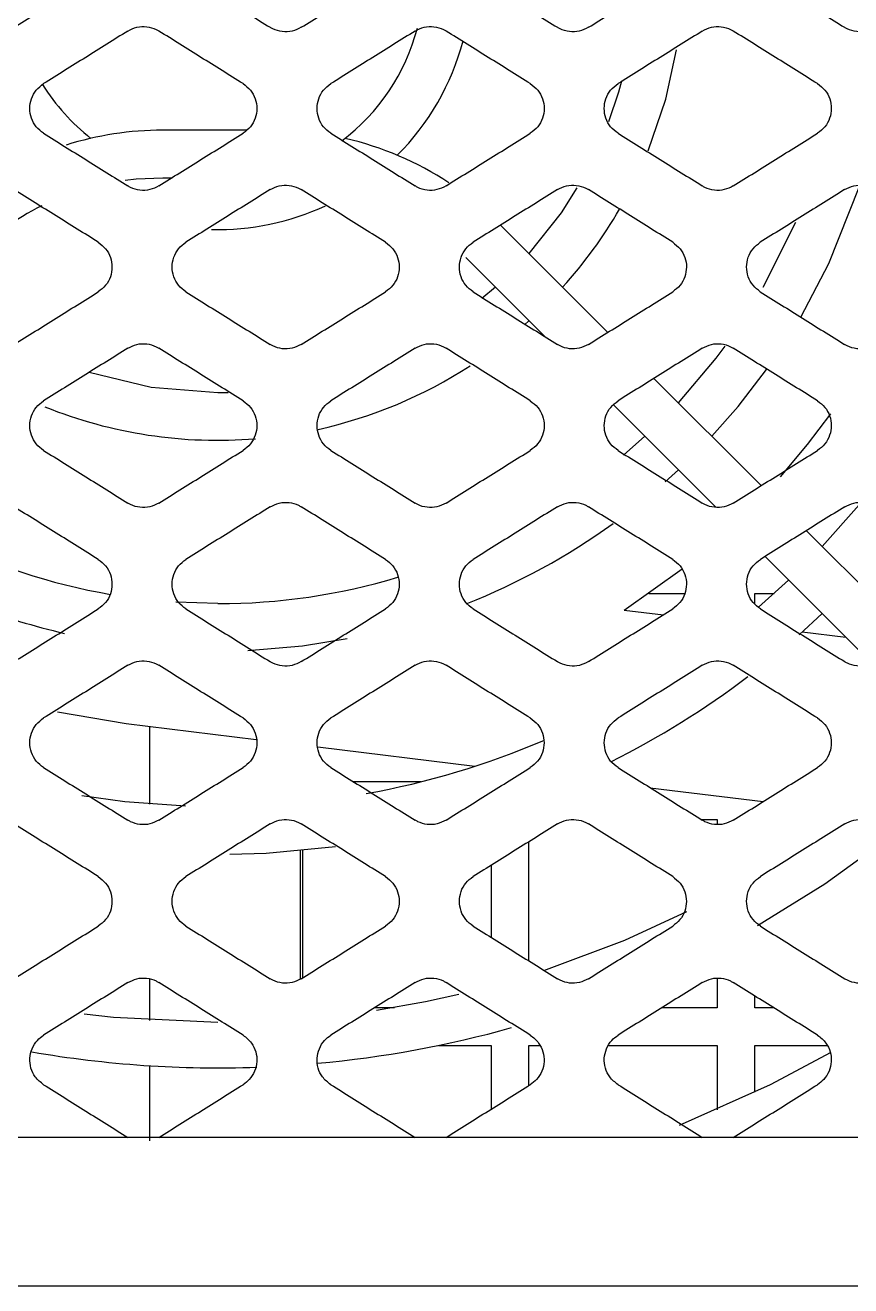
# Model space of a CAD drawing. Header units: millimetres. Extents: x 11355 to 11505, y 8083 to 8171.
# Drawn here: x 11369.466 to 11370.614, y 8087.563 to 8089.317 of the extents above; entities that cross this region are included whole.
import ezdxf

# ---------------------------------------------------------------- set-up
doc = ezdxf.new("R2010")
doc.units = ezdxf.units.MM
doc.layers.add('UPS', color=7, linetype='Continuous')

# ---------------------------------------------------------------- blocks, each defined once
blk = doc.blocks.new('UPS - 2.2kVA (APC SRT2200RMXLI-NC)')
at = {"linetype": 'Continuous'}
for p, q in [((2324.9751, 1374.8423), (2324.8586, 1374.8423)), ((2324.8586, 1374.7763), (2324.8716, 1374.7763)), ((2325.4777, 1374.5611), (2325.3284, 1374.7103)), ((2325.7384, 1374.7141), (2325.6933, 1374.6234)), ((2325.2802, 1374.6652), (2325.3908, 1374.5546)), ((2325.3213, 1374.6241), (2325.3024, 1374.608)), ((2325.3617, 1374.5717), (2325.3678, 1374.5772)), ((2325.6909, 1374.3478), (2325.5417, 1374.497)), ((2324.9496, 1374.4771), (2324.9353, 1374.4769)), ((2325.4853, 1374.4601), (2325.6277, 1374.3178)), ((2325.529, 1374.4165), (2325.4992, 1374.3901)), ((2325.5575, 1374.3533), (2325.5757, 1374.3698)), ((2325.8272, 1374.3212), (2325.7758, 1374.263)), ((2325.9029, 1374.1359), (2325.7537, 1374.2851)), ((2325.6962, 1374.2492), (2325.8447, 1374.1007)), ((2325.5004, 1374.1747), (2325.581, 1374.2319)), ((2325.7291, 1374.2163), (2325.687, 1374.1785)), ((2325.5347, 1374.1976), (2325.5847, 1374.1976)), ((2325.6821, 1374.1976), (2325.7088, 1374.1976)), ((2325.6821, 1374.183), (2325.6821, 1374.1976)), ((2324.9353, 1374.1836), (2324.8768, 1374.1856)), ((2325.5004, 1374.1747), (2325.5548, 1374.168)), ((2325.7438, 1374.1404), (2325.7758, 1374.1697)), ((2325.7481, 1374.1443), (2325.8086, 1374.1368)), ((2324.7121, 1374.0332), (2324.8076, 1374.017)), ((2324.8076, 1374.017), (2324.9887, 1373.9947)), ((2324.8404, 1373.9046), (2324.8404, 1374.0129)), ((2325.0742, 1373.9842), (2325.2928, 1373.9574)), ((2325.2175, 1373.9357), (2325.124, 1373.9357)), ((2325.5367, 1373.9275), (2325.6936, 1373.9082)), ((2325.6073, 1373.8833), (2325.6297, 1373.8833)), ((2325.6297, 1373.8833), (2325.6297, 1373.8766)), ((2325.3678, 1373.6865), (2325.3678, 1373.8523)), ((2325.05, 1373.6612), (2325.05, 1373.8401)), ((2325.0535, 1373.6631), (2325.0535, 1373.8405)), ((2325.3154, 1373.8195), (2325.3154, 1373.7192)), ((2324.8404, 1373.6037), (2324.8404, 1373.6611)), ((2325.6297, 1373.6621), (2325.6297, 1373.6214)), ((2325.6821, 1373.6214), (2325.6821, 1373.6377)), ((2325.1807, 1373.6214), (2325.1535, 1373.6214)), ((2325.6297, 1373.6214), (2325.5529, 1373.6214)), ((2325.7081, 1373.6214), (2325.6821, 1373.6214)), ((2325.2421, 1373.569), (2325.3154, 1373.569)), ((2325.3154, 1373.569), (2325.3154, 1373.4803)), ((2325.3678, 1373.569), (2325.383, 1373.569)), ((2325.3678, 1373.513), (2325.3678, 1373.569)), ((2325.4788, 1373.569), (2325.6297, 1373.569)), ((2325.6297, 1373.569), (2325.6297, 1373.4795)), ((2325.6821, 1373.569), (2325.7824, 1373.569)), ((2325.6821, 1373.5037), (2325.6821, 1373.569)), ((2324.8404, 1373.4362), (2324.8404, 1373.5407)), ((2314.4138, 1373.4411), (2327.7323, 1373.4411)), ((2314.2272, 1373.2344), (2331.6738, 1373.2344))]:
    blk.add_line(p, q, dxfattribs=at)
at = {"linetype": 'Continuous', "flags": 128}
for points in [[(2325.5336, 1374.8135), (2325.5581, 1374.8857), (2325.573, 1374.9543)], [(2325.4964, 1374.9107), (2325.4923, 1374.8955), (2325.4786, 1374.8541)], [(2324.8061, 1374.7727), (2324.8215, 1374.7745), (2324.8586, 1374.7763)], [(2325.4346, 1374.762), (2325.4125, 1374.7274), (2325.3678, 1374.6706)], [(2325.7458, 1374.5823), (2325.7851, 1374.6569), (2325.8273, 1374.763)], [(2325.6405, 1374.5418), (2325.628, 1374.5252), (2325.5756, 1374.4631)], [(2324.9353, 1374.4769), (2324.8423, 1374.4844), (2324.7562, 1374.5053)], [(2325.6223, 1374.4164), (2325.659, 1374.4581), (2325.6985, 1374.5095)], [(2325.7177, 1374.3602), (2325.7555, 1374.405), (2325.7877, 1374.4478)], [(2324.9768, 1374.1185), (2325.053, 1374.125), (2325.115, 1374.1349)], [(2324.8903, 1373.9016), (2324.8058, 1373.908), (2324.7459, 1373.9163)], [(2324.9521, 1373.8349), (2325.0026, 1373.8366), (2325.099, 1373.8457)], [(2325.6857, 1373.736), (2325.7792, 1373.7937), (2325.8717, 1373.8607)], [(2325.5871, 1373.7546), (2325.5009, 1373.7149), (2325.3882, 1373.6728)], [(2325.2703, 1373.6397), (2325.2238, 1373.6295), (2325.1558, 1373.6174)], [(2324.9353, 1373.6006), (2324.7903, 1373.6078), (2324.7495, 1373.6125)], [(2325.7878, 1373.5591), (2325.7035, 1373.5141), (2325.5769, 1373.4573)]]:
    blk.add_lwpolyline(points, dxfattribs=at)
at = {"linetype": 'Continuous'}
for centre, radius, start, end in [((2324.9353, 1375.0568), 0.2867, 306.9437, 345.3372), ((2324.9353, 1375.0568), 0.3527, 315.0049, 345.2336), ((2324.9353, 1375.0568), 0.2867, 211.7027, 231.9811), ((2324.8586, 1374.3969), 0.4455, 90, 107.5667), ((2325.0119, 1374.3969), 0.4455, 56.6857, 76.9573), ((2324.8586, 1374.3969), 0.3795, 116.2821, 135), ((2324.9353, 1375.0568), 0.3527, 268.5832, 295.0747), ((2324.9353, 1375.0568), 0.6459, 317.9284, 329.8722), ((2324.9353, 1375.0568), 0.6459, 282.4567, 302.9192), ((2324.9353, 1375.0568), 0.6459, 248.1226, 274.6285), ((2324.9353, 1375.0568), 0.9392, 291.5796, 305.8224), ((2324.9353, 1375.0568), 0.8732, 243.4558, 260.1403), ((2324.9353, 1375.0568), 0.9392, 241.1528, 256.8552), ((2324.9353, 1375.0568), 0.8732, 270, 286.6608), ((2324.9353, 1375.0568), 1.2221, 296.5572, 307.1022), ((2324.9353, 1375.0568), 1.1561, 280.2828, 293.1373), ((2324.9353, 1375.0568), 1.5191, 275.2345, 285.6015), ((2324.9353, 1375.0568), 1.5191, 260.1945, 272.0399)]:
    blk.add_arc(centre, radius, start, end, dxfattribs=at)
for points, knots in [([(2324.6517, 1374.9855), (2324.6615, 1374.9916), (2324.681, 1375.0038), (2324.7201, 1375.0282), (2324.7494, 1375.0465), (2324.7689, 1375.0587)], [0, 0, 0, 0, 0.250007, 0.500014, 1, 1, 1, 1]), ([(2324.8908, 1375.0587), (2324.9006, 1375.0526), (2324.9201, 1375.0404), (2324.9592, 1375.016), (2324.9885, 1374.9977), (2325.008, 1374.9855)], [0, 0, 0, 0, 0.250007, 0.5000141, 1, 1, 1, 1]), ([(2325.0512, 1374.9855), (2325.0609, 1374.9916), (2325.0805, 1375.0038), (2325.1195, 1375.0282), (2325.1488, 1375.0465), (2325.1684, 1375.0587)], [0, 0, 0, 0, 0.250007, 0.500014, 1, 1, 1, 1]), ([(2325.2903, 1375.0587), (2325.3, 1375.0526), (2325.3196, 1375.0404), (2325.3586, 1375.016), (2325.3879, 1374.9977), (2325.4075, 1374.9855)], [0, 0, 0, 0, 0.250007, 0.5000141, 1, 1, 1, 1]), ([(2325.4506, 1374.9855), (2325.4604, 1374.9916), (2325.4799, 1375.0038), (2325.519, 1375.0282), (2325.5483, 1375.0465), (2325.5678, 1375.0587)], [0, 0, 0, 0, 0.250007, 0.5000141, 1, 1, 1, 1]), ([(2325.6897, 1375.0587), (2325.6995, 1375.0526), (2325.719, 1375.0404), (2325.7581, 1375.016), (2325.7874, 1374.9977), (2325.8069, 1374.9855)], [0, 0, 0, 0, 0.250007, 0.500014, 1, 1, 1, 1]), ([(2324.81, 1374.9803), (2324.8142, 1374.9824), (2324.8224, 1374.9865), (2324.8365, 1374.987), (2324.8468, 1374.9841), (2324.852, 1374.9811), (2324.8532, 1374.9803)], [0, 0, 0, 0, 0.302278, 0.604509, 0.906999, 1, 1, 1, 1]), ([(2325.0512, 1374.9855), (2325.047, 1374.9834), (2325.0388, 1374.9794), (2325.0247, 1374.9789), (2325.0144, 1374.9818), (2325.0092, 1374.9848), (2325.008, 1374.9855)], [0, 0, 0, 0, 0.302278, 0.604509, 0.906999, 1, 1, 1, 1]), ([(2325.2095, 1374.9803), (2325.2136, 1374.9824), (2325.2219, 1374.9865), (2325.2359, 1374.987), (2325.2463, 1374.9841), (2325.2514, 1374.9811), (2325.2526, 1374.9803)], [0, 0, 0, 0, 0.302278, 0.604509, 0.906999, 1, 1, 1, 1]), ([(2325.4506, 1374.9855), (2325.4465, 1374.9834), (2325.4382, 1374.9794), (2325.4242, 1374.9789), (2325.4139, 1374.9818), (2325.4087, 1374.9848), (2325.4075, 1374.9855)], [0, 0, 0, 0, 0.302278, 0.604509, 0.906999, 1, 1, 1, 1]), ([(2325.609, 1374.9803), (2325.6131, 1374.9824), (2325.6213, 1374.9865), (2325.6354, 1374.987), (2325.6457, 1374.9841), (2325.6509, 1374.9811), (2325.6521, 1374.9803)], [0, 0, 0, 0, 0.302278, 0.604509, 0.906999, 1, 1, 1, 1]), ([(2325.8501, 1374.9855), (2325.846, 1374.9834), (2325.8377, 1374.9794), (2325.8237, 1374.9789), (2325.8133, 1374.9818), (2325.8082, 1374.9848), (2325.8069, 1374.9855)], [0, 0, 0, 0, 0.302278, 0.604509, 0.906999, 1, 1, 1, 1]), ([(2324.81, 1374.9803), (2324.8003, 1374.9742), (2324.7807, 1374.962), (2324.7417, 1374.9376), (2324.7124, 1374.9193), (2324.6928, 1374.9071)], [0, 0, 0, 0, 0.250007, 0.500014, 1, 1, 1, 1]), ([(2324.9704, 1374.9071), (2324.9606, 1374.9132), (2324.9411, 1374.9254), (2324.902, 1374.9498), (2324.8727, 1374.9681), (2324.8532, 1374.9803)], [0, 0, 0, 0, 0.250007, 0.5000141, 1, 1, 1, 1]), ([(2325.2095, 1374.9803), (2325.1997, 1374.9742), (2325.1802, 1374.962), (2325.1411, 1374.9376), (2325.1118, 1374.9193), (2325.0923, 1374.9071)], [0, 0, 0, 0, 0.250007, 0.500014, 1, 1, 1, 1]), ([(2325.3698, 1374.9071), (2325.3601, 1374.9132), (2325.3405, 1374.9254), (2325.3015, 1374.9498), (2325.2722, 1374.9681), (2325.2526, 1374.9803)], [0, 0, 0, 0, 0.250007, 0.500014, 1, 1, 1, 1]), ([(2325.609, 1374.9803), (2325.5992, 1374.9742), (2325.5797, 1374.962), (2325.5406, 1374.9376), (2325.5113, 1374.9193), (2325.4918, 1374.9071)], [0, 0, 0, 0, 0.250007, 0.500014, 1, 1, 1, 1]), ([(2325.7693, 1374.9071), (2325.7595, 1374.9132), (2325.74, 1374.9254), (2325.7009, 1374.9498), (2325.6716, 1374.9681), (2325.6521, 1374.9803)], [0, 0, 0, 0, 0.250007, 0.500014, 1, 1, 1, 1]), ([(2324.6928, 1374.8381), (2324.6892, 1374.8409), (2324.6819, 1374.8465), (2324.6753, 1374.8589), (2324.6729, 1374.8726), (2324.6753, 1374.8863), (2324.6819, 1374.8987), (2324.6892, 1374.9043), (2324.6928, 1374.9071)], [0, 0, 0, 0, 0.166756, 0.333498, 0.500568, 0.667011, 0.833425, 1, 1, 1, 1]), ([(2324.9704, 1374.9071), (2324.974, 1374.9043), (2324.9813, 1374.8987), (2324.9879, 1374.8863), (2324.9903, 1374.8726), (2324.9879, 1374.8589), (2324.9813, 1374.8465), (2324.974, 1374.8409), (2324.9704, 1374.8381)], [0, 0, 0, 0, 0.166752, 0.33349, 0.500555, 0.666994, 0.833411, 1, 1, 1, 1]), ([(2325.0923, 1374.8381), (2325.0887, 1374.8409), (2325.0814, 1374.8465), (2325.0748, 1374.8589), (2325.0724, 1374.8726), (2325.0748, 1374.8863), (2325.0814, 1374.8987), (2325.0887, 1374.9043), (2325.0923, 1374.9071)], [0, 0, 0, 0, 0.166756, 0.333498, 0.500568, 0.667011, 0.833425, 1, 1, 1, 1]), ([(2325.3698, 1374.9071), (2325.3735, 1374.9043), (2325.3808, 1374.8987), (2325.3874, 1374.8863), (2325.3898, 1374.8726), (2325.3874, 1374.8589), (2325.3808, 1374.8465), (2325.3735, 1374.8409), (2325.3698, 1374.8381)], [0, 0, 0, 0, 0.166752, 0.33349, 0.500555, 0.666994, 0.833411, 1, 1, 1, 1]), ([(2325.4918, 1374.8381), (2325.4881, 1374.8409), (2325.4808, 1374.8465), (2325.4742, 1374.8589), (2325.4718, 1374.8726), (2325.4742, 1374.8863), (2325.4808, 1374.8987), (2325.4881, 1374.9043), (2325.4918, 1374.9071)], [0, 0, 0, 0, 0.166756, 0.333498, 0.500568, 0.667011, 0.833425, 1, 1, 1, 1]), ([(2325.7693, 1374.9071), (2325.773, 1374.9043), (2325.7802, 1374.8987), (2325.7869, 1374.8863), (2325.7892, 1374.8726), (2325.7868, 1374.8589), (2325.7802, 1374.8465), (2325.7729, 1374.8409), (2325.7693, 1374.8381)], [0, 0, 0, 0, 0.166752, 0.33349, 0.500555, 0.666994, 0.833411, 1, 1, 1, 1]), ([(2324.6928, 1374.8381), (2324.7026, 1374.832), (2324.7221, 1374.8198), (2324.7612, 1374.7954), (2324.7905, 1374.7771), (2324.81, 1374.7648)], [0, 0, 0, 0, 0.2500116, 0.5000231, 1, 1, 1, 1]), ([(2324.8532, 1374.7648), (2324.8629, 1374.771), (2324.8825, 1374.7832), (2324.9215, 1374.8076), (2324.9508, 1374.8259), (2324.9704, 1374.8381)], [0, 0, 0, 0, 0.2500116, 0.5000231, 1, 1, 1, 1]), ([(2325.0923, 1374.8381), (2325.1021, 1374.832), (2325.1216, 1374.8198), (2325.1607, 1374.7954), (2325.19, 1374.7771), (2325.2095, 1374.7648)], [0, 0, 0, 0, 0.250012, 0.500023, 1, 1, 1, 1]), ([(2325.2526, 1374.7648), (2325.2624, 1374.771), (2325.2819, 1374.7832), (2325.321, 1374.8076), (2325.3503, 1374.8259), (2325.3698, 1374.8381)], [0, 0, 0, 0, 0.2500116, 0.5000231, 1, 1, 1, 1]), ([(2325.4918, 1374.8381), (2325.5015, 1374.832), (2325.5211, 1374.8198), (2325.5601, 1374.7954), (2325.5894, 1374.7771), (2325.609, 1374.7648)], [0, 0, 0, 0, 0.250012, 0.500023, 1, 1, 1, 1]), ([(2325.6521, 1374.7648), (2325.6619, 1374.771), (2325.6814, 1374.7832), (2325.7205, 1374.8076), (2325.7498, 1374.8259), (2325.7693, 1374.8381)], [0, 0, 0, 0, 0.2500116, 0.5000231, 1, 1, 1, 1]), ([(2324.7689, 1374.6865), (2324.7591, 1374.6926), (2324.7396, 1374.7048), (2324.7005, 1374.7292), (2324.6712, 1374.7475), (2324.6517, 1374.7597)], [0, 0, 0, 0, 0.250012, 0.500024, 1, 1, 1, 1]), ([(2324.8532, 1374.7648), (2324.849, 1374.7628), (2324.8408, 1374.7587), (2324.8267, 1374.7582), (2324.8164, 1374.7611), (2324.8112, 1374.7641), (2324.81, 1374.7648)], [0, 0, 0, 0, 0.30226, 0.604473, 0.906935, 1, 1, 1, 1]), ([(2325.008, 1374.7597), (2324.9982, 1374.7536), (2324.9787, 1374.7414), (2324.9396, 1374.717), (2324.9103, 1374.6987), (2324.8908, 1374.6865)], [0, 0, 0, 0, 0.250012, 0.500024, 1, 1, 1, 1]), ([(2325.008, 1374.7597), (2325.0121, 1374.7617), (2325.0204, 1374.7658), (2325.0344, 1374.7663), (2325.0448, 1374.7634), (2325.0499, 1374.7604), (2325.0512, 1374.7597)], [0, 0, 0, 0, 0.30225, 0.604453, 0.906909, 1, 1, 1, 1]), ([(2325.1684, 1374.6865), (2325.1586, 1374.6926), (2325.1391, 1374.7048), (2325.1, 1374.7292), (2325.0707, 1374.7475), (2325.0512, 1374.7597)], [0, 0, 0, 0, 0.250012, 0.500024, 1, 1, 1, 1]), ([(2325.2526, 1374.7648), (2325.2485, 1374.7628), (2325.2403, 1374.7587), (2325.2262, 1374.7582), (2325.2159, 1374.7611), (2325.2107, 1374.7641), (2325.2095, 1374.7648)], [0, 0, 0, 0, 0.30226, 0.604473, 0.906935, 1, 1, 1, 1]), ([(2325.4075, 1374.7597), (2325.3977, 1374.7536), (2325.3782, 1374.7414), (2325.3391, 1374.717), (2325.3098, 1374.6987), (2325.2903, 1374.6865)], [0, 0, 0, 0, 0.250012, 0.500024, 1, 1, 1, 1]), ([(2325.4075, 1374.7597), (2325.4116, 1374.7617), (2325.4199, 1374.7658), (2325.4339, 1374.7663), (2325.4442, 1374.7634), (2325.4494, 1374.7604), (2325.4506, 1374.7597)], [0, 0, 0, 0, 0.30225, 0.604453, 0.906909, 1, 1, 1, 1]), ([(2325.5678, 1374.6865), (2325.5581, 1374.6926), (2325.5385, 1374.7048), (2325.4995, 1374.7292), (2325.4702, 1374.7475), (2325.4506, 1374.7597)], [0, 0, 0, 0, 0.250012, 0.500024, 1, 1, 1, 1]), ([(2325.6521, 1374.7648), (2325.648, 1374.7628), (2325.6397, 1374.7587), (2325.6257, 1374.7582), (2325.6153, 1374.7611), (2325.6102, 1374.7641), (2325.609, 1374.7648)], [0, 0, 0, 0, 0.30226, 0.604473, 0.906935, 1, 1, 1, 1]), ([(2325.8069, 1374.7597), (2325.7972, 1374.7536), (2325.7776, 1374.7414), (2325.7386, 1374.717), (2325.7093, 1374.6987), (2325.6897, 1374.6865)], [0, 0, 0, 0, 0.250012, 0.500024, 1, 1, 1, 1]), ([(2325.8069, 1374.7597), (2325.8111, 1374.7617), (2325.8193, 1374.7658), (2325.8334, 1374.7663), (2325.8437, 1374.7634), (2325.8489, 1374.7604), (2325.8501, 1374.7597)], [0, 0, 0, 0, 0.30225, 0.604453, 0.906909, 1, 1, 1, 1]), ([(2324.7689, 1374.6865), (2324.7725, 1374.6836), (2324.7798, 1374.678), (2324.7864, 1374.6656), (2324.7888, 1374.6519), (2324.7864, 1374.6382), (2324.7798, 1374.6259), (2324.7725, 1374.6203), (2324.7689, 1374.6174)], [0, 0, 0, 0, 0.166759, 0.333504, 0.500579, 0.667052, 0.833509, 1, 1, 1, 1]), ([(2324.8908, 1374.6174), (2324.8872, 1374.6203), (2324.8799, 1374.6259), (2324.8733, 1374.6383), (2324.8709, 1374.652), (2324.8733, 1374.6657), (2324.8799, 1374.678), (2324.8872, 1374.6837), (2324.8908, 1374.6865)], [0, 0, 0, 0, 0.166771, 0.333527, 0.50062, 0.667102, 0.833551, 1, 1, 1, 1]), ([(2325.1684, 1374.6865), (2325.172, 1374.6836), (2325.1793, 1374.678), (2325.1859, 1374.6656), (2325.1883, 1374.6519), (2325.1859, 1374.6382), (2325.1793, 1374.6259), (2325.172, 1374.6203), (2325.1684, 1374.6174)], [0, 0, 0, 0, 0.166759, 0.333504, 0.500579, 0.667052, 0.833509, 1, 1, 1, 1]), ([(2325.2903, 1374.6174), (2325.2866, 1374.6203), (2325.2793, 1374.6259), (2325.2727, 1374.6383), (2325.2704, 1374.652), (2325.2728, 1374.6657), (2325.2794, 1374.678), (2325.2866, 1374.6837), (2325.2903, 1374.6865)], [0, 0, 0, 0, 0.166771, 0.333527, 0.50062, 0.667102, 0.833551, 1, 1, 1, 1]), ([(2325.5678, 1374.6865), (2325.5715, 1374.6836), (2325.5788, 1374.678), (2325.5854, 1374.6656), (2325.5877, 1374.6519), (2325.5853, 1374.6382), (2325.5787, 1374.6259), (2325.5715, 1374.6203), (2325.5678, 1374.6174)], [0, 0, 0, 0, 0.166759, 0.333504, 0.500579, 0.667052, 0.833509, 1, 1, 1, 1]), ([(2325.6897, 1374.6174), (2325.6861, 1374.6203), (2325.6788, 1374.6259), (2325.6722, 1374.6383), (2325.6698, 1374.652), (2325.6722, 1374.6657), (2325.6788, 1374.678), (2325.6861, 1374.6837), (2325.6897, 1374.6865)], [0, 0, 0, 0, 0.166771, 0.333527, 0.50062, 0.667102, 0.833551, 1, 1, 1, 1]), ([(2324.6517, 1374.5442), (2324.6615, 1374.5503), (2324.681, 1374.5625), (2324.7201, 1374.5869), (2324.7494, 1374.6052), (2324.7689, 1374.6174)], [0, 0, 0, 0, 0.2500181, 0.5000362, 1, 1, 1, 1]), ([(2324.8908, 1374.6174), (2324.9006, 1374.6113), (2324.9201, 1374.5991), (2324.9592, 1374.5747), (2324.9885, 1374.5564), (2325.008, 1374.5442)], [0, 0, 0, 0, 0.2500181, 0.5000362, 1, 1, 1, 1]), ([(2325.0512, 1374.5442), (2325.0609, 1374.5503), (2325.0805, 1374.5625), (2325.1195, 1374.5869), (2325.1488, 1374.6052), (2325.1684, 1374.6174)], [0, 0, 0, 0, 0.250018, 0.500036, 1, 1, 1, 1]), ([(2325.2903, 1374.6174), (2325.3, 1374.6113), (2325.3196, 1374.5991), (2325.3587, 1374.5747), (2325.388, 1374.5564), (2325.4075, 1374.5442)], [0, 0, 0, 0, 0.2500181, 0.5000362, 1, 1, 1, 1]), ([(2325.4506, 1374.5442), (2325.4604, 1374.5503), (2325.4799, 1374.5625), (2325.519, 1374.5869), (2325.5483, 1374.6052), (2325.5678, 1374.6174)], [0, 0, 0, 0, 0.250018, 0.500036, 1, 1, 1, 1]), ([(2325.6897, 1374.6174), (2325.6995, 1374.6113), (2325.7191, 1374.5991), (2325.7581, 1374.5747), (2325.7874, 1374.5564), (2325.8069, 1374.5442)], [0, 0, 0, 0, 0.2500181, 0.5000362, 1, 1, 1, 1]), ([(2324.81, 1374.5391), (2324.8142, 1374.5411), (2324.8224, 1374.5452), (2324.8364, 1374.5457), (2324.8468, 1374.5428), (2324.852, 1374.5398), (2324.8532, 1374.5391)], [0, 0, 0, 0, 0.302168, 0.604292, 0.906654, 1, 1, 1, 1]), ([(2325.2095, 1374.5391), (2325.2136, 1374.5411), (2325.2219, 1374.5452), (2325.2359, 1374.5457), (2325.2463, 1374.5428), (2325.2514, 1374.5398), (2325.2526, 1374.5391)], [0, 0, 0, 0, 0.302168, 0.604292, 0.906654, 1, 1, 1, 1]), ([(2325.609, 1374.5391), (2325.6131, 1374.5411), (2325.6213, 1374.5452), (2325.6354, 1374.5457), (2325.6457, 1374.5428), (2325.6509, 1374.5398), (2325.6521, 1374.5391)], [0, 0, 0, 0, 0.302168, 0.604292, 0.906654, 1, 1, 1, 1]), ([(2324.81, 1374.5391), (2324.8003, 1374.5329), (2324.7807, 1374.5207), (2324.7417, 1374.4963), (2324.7124, 1374.478), (2324.6928, 1374.4658)], [0, 0, 0, 0, 0.250017, 0.500035, 1, 1, 1, 1]), ([(2324.9704, 1374.4658), (2324.9606, 1374.4719), (2324.9411, 1374.4841), (2324.902, 1374.5085), (2324.8727, 1374.5268), (2324.8532, 1374.5391)], [0, 0, 0, 0, 0.250017, 0.500035, 1, 1, 1, 1]), ([(2325.0512, 1374.5442), (2325.047, 1374.5422), (2325.0388, 1374.5381), (2325.0247, 1374.5376), (2325.0144, 1374.5405), (2325.0092, 1374.5435), (2325.008, 1374.5442)], [0, 0, 0, 0, 0.3021915, 0.6043381, 0.9067109, 1, 1, 1, 1]), ([(2325.2095, 1374.5391), (2325.1997, 1374.5329), (2325.1802, 1374.5207), (2325.1411, 1374.4963), (2325.1118, 1374.478), (2325.0923, 1374.4658)], [0, 0, 0, 0, 0.250017, 0.500035, 1, 1, 1, 1]), ([(2325.3698, 1374.4658), (2325.3601, 1374.4719), (2325.3405, 1374.4841), (2325.3015, 1374.5085), (2325.2722, 1374.5268), (2325.2526, 1374.5391)], [0, 0, 0, 0, 0.250017, 0.500035, 1, 1, 1, 1]), ([(2325.4506, 1374.5442), (2325.4465, 1374.5422), (2325.4382, 1374.5381), (2325.4242, 1374.5376), (2325.4139, 1374.5405), (2325.4087, 1374.5435), (2325.4075, 1374.5442)], [0, 0, 0, 0, 0.302191, 0.604338, 0.906711, 1, 1, 1, 1]), ([(2325.609, 1374.5391), (2325.5992, 1374.5329), (2325.5797, 1374.5207), (2325.5406, 1374.4963), (2325.5113, 1374.478), (2325.4918, 1374.4658)], [0, 0, 0, 0, 0.250017, 0.500035, 1, 1, 1, 1]), ([(2325.7693, 1374.4658), (2325.7595, 1374.4719), (2325.74, 1374.4841), (2325.7009, 1374.5085), (2325.6716, 1374.5268), (2325.6521, 1374.5391)], [0, 0, 0, 0, 0.2500175, 0.5000349, 1, 1, 1, 1]), ([(2325.8501, 1374.5442), (2325.846, 1374.5422), (2325.8377, 1374.5381), (2325.8237, 1374.5376), (2325.8133, 1374.5405), (2325.8082, 1374.5435), (2325.8069, 1374.5442)], [0, 0, 0, 0, 0.302191, 0.604338, 0.906711, 1, 1, 1, 1]), ([(2324.6928, 1374.3968), (2324.6892, 1374.3996), (2324.6819, 1374.4052), (2324.6753, 1374.4177), (2324.6729, 1374.4313), (2324.6753, 1374.445), (2324.6819, 1374.4574), (2324.6892, 1374.463), (2324.6928, 1374.4658)], [0, 0, 0, 0, 0.166798, 0.333579, 0.500711, 0.66727, 0.83379, 1, 1, 1, 1]), ([(2324.9704, 1374.4658), (2324.974, 1374.463), (2324.9813, 1374.4574), (2324.9879, 1374.445), (2324.9903, 1374.4313), (2324.9879, 1374.4176), (2324.9813, 1374.4052), (2324.974, 1374.3996), (2324.9704, 1374.3968)], [0, 0, 0, 0, 0.166779, 0.33354, 0.500644, 0.667187, 0.83372, 1, 1, 1, 1]), ([(2325.0923, 1374.3968), (2325.0887, 1374.3996), (2325.0814, 1374.4052), (2325.0748, 1374.4177), (2325.0724, 1374.4313), (2325.0748, 1374.445), (2325.0814, 1374.4574), (2325.0887, 1374.463), (2325.0923, 1374.4658)], [0, 0, 0, 0, 0.166798, 0.333579, 0.500711, 0.66727, 0.83379, 1, 1, 1, 1]), ([(2325.3698, 1374.4658), (2325.3735, 1374.463), (2325.3808, 1374.4574), (2325.3874, 1374.445), (2325.3898, 1374.4313), (2325.3874, 1374.4176), (2325.3807, 1374.4052), (2325.3735, 1374.3996), (2325.3698, 1374.3968)], [0, 0, 0, 0, 0.166779, 0.33354, 0.500644, 0.667187, 0.83372, 1, 1, 1, 1]), ([(2325.4918, 1374.3968), (2325.4881, 1374.3996), (2325.4808, 1374.4052), (2325.4742, 1374.4177), (2325.4718, 1374.4313), (2325.4743, 1374.445), (2325.4809, 1374.4574), (2325.4881, 1374.463), (2325.4918, 1374.4658)], [0, 0, 0, 0, 0.166798, 0.333579, 0.500711, 0.66727, 0.83379, 1, 1, 1, 1]), ([(2325.7693, 1374.4658), (2325.7729, 1374.463), (2325.7802, 1374.4574), (2325.7868, 1374.445), (2325.7892, 1374.4313), (2325.7868, 1374.4176), (2325.7802, 1374.4052), (2325.7729, 1374.3996), (2325.7693, 1374.3968)], [0, 0, 0, 0, 0.166779, 0.33354, 0.500644, 0.667187, 0.83372, 1, 1, 1, 1]), ([(2324.6928, 1374.3968), (2324.7026, 1374.3907), (2324.7221, 1374.3785), (2324.7612, 1374.3541), (2324.7905, 1374.3358), (2324.81, 1374.3236)], [0, 0, 0, 0, 0.2500248, 0.5000497, 1, 1, 1, 1]), ([(2324.8532, 1374.3236), (2324.8629, 1374.3297), (2324.8825, 1374.3419), (2324.9215, 1374.3663), (2324.9508, 1374.3846), (2324.9704, 1374.3968)], [0, 0, 0, 0, 0.250025, 0.50005, 1, 1, 1, 1]), ([(2325.0923, 1374.3968), (2325.1021, 1374.3907), (2325.1216, 1374.3785), (2325.1607, 1374.3541), (2325.19, 1374.3358), (2325.2095, 1374.3236)], [0, 0, 0, 0, 0.250025, 0.50005, 1, 1, 1, 1]), ([(2325.2526, 1374.3236), (2325.2624, 1374.3297), (2325.2819, 1374.3419), (2325.321, 1374.3663), (2325.3503, 1374.3846), (2325.3698, 1374.3968)], [0, 0, 0, 0, 0.250025, 0.50005, 1, 1, 1, 1]), ([(2325.4918, 1374.3968), (2325.5015, 1374.3907), (2325.5211, 1374.3785), (2325.5601, 1374.3541), (2325.5894, 1374.3358), (2325.609, 1374.3236)], [0, 0, 0, 0, 0.250025, 0.50005, 1, 1, 1, 1]), ([(2325.6521, 1374.3236), (2325.6619, 1374.3297), (2325.6814, 1374.3419), (2325.7205, 1374.3663), (2325.7498, 1374.3846), (2325.7693, 1374.3968)], [0, 0, 0, 0, 0.2500248, 0.5000497, 1, 1, 1, 1]), ([(2324.7689, 1374.2452), (2324.7591, 1374.2513), (2324.7396, 1374.2635), (2324.7005, 1374.2879), (2324.6712, 1374.3062), (2324.6517, 1374.3184)], [0, 0, 0, 0, 0.250023, 0.500046, 1, 1, 1, 1]), ([(2324.8532, 1374.3236), (2324.849, 1374.3215), (2324.8408, 1374.3174), (2324.8268, 1374.3169), (2324.8164, 1374.3198), (2324.8113, 1374.3229), (2324.81, 1374.3236)], [0, 0, 0, 0, 0.302062, 0.604081, 0.906304, 1, 1, 1, 1]), ([(2325.008, 1374.3184), (2324.9983, 1374.3123), (2324.9787, 1374.3001), (2324.9396, 1374.2757), (2324.9104, 1374.2574), (2324.8908, 1374.2452)], [0, 0, 0, 0, 0.250023, 0.500046, 1, 1, 1, 1]), ([(2325.008, 1374.3184), (2325.0121, 1374.3204), (2325.0204, 1374.3245), (2325.0344, 1374.325), (2325.0448, 1374.3221), (2325.0499, 1374.3191), (2325.0511, 1374.3184)], [0, 0, 0, 0, 0.302018, 0.603993, 0.906199, 1, 1, 1, 1]), ([(2325.1683, 1374.2452), (2325.1586, 1374.2513), (2325.139, 1374.2635), (2325.1, 1374.2879), (2325.0707, 1374.3062), (2325.0511, 1374.3184)], [0, 0, 0, 0, 0.2500231, 0.5000461, 1, 1, 1, 1]), ([(2325.2526, 1374.3236), (2325.2485, 1374.3215), (2325.2403, 1374.3174), (2325.2262, 1374.3169), (2325.2159, 1374.3198), (2325.2107, 1374.3229), (2325.2095, 1374.3236)], [0, 0, 0, 0, 0.302062, 0.604081, 0.906304, 1, 1, 1, 1]), ([(2325.4075, 1374.3184), (2325.3977, 1374.3123), (2325.3782, 1374.3001), (2325.3391, 1374.2757), (2325.3098, 1374.2574), (2325.2903, 1374.2452)], [0, 0, 0, 0, 0.250023, 0.500046, 1, 1, 1, 1]), ([(2325.4075, 1374.3184), (2325.4116, 1374.3204), (2325.4199, 1374.3245), (2325.4339, 1374.325), (2325.4442, 1374.3221), (2325.4494, 1374.3191), (2325.4506, 1374.3184)], [0, 0, 0, 0, 0.302018, 0.603993, 0.906199, 1, 1, 1, 1]), ([(2325.5678, 1374.2452), (2325.558, 1374.2513), (2325.5385, 1374.2635), (2325.4994, 1374.2879), (2325.4701, 1374.3062), (2325.4506, 1374.3184)], [0, 0, 0, 0, 0.250023, 0.500046, 1, 1, 1, 1]), ([(2325.6521, 1374.3236), (2325.648, 1374.3215), (2325.6397, 1374.3174), (2325.6257, 1374.3169), (2325.6154, 1374.3198), (2325.6102, 1374.3229), (2325.609, 1374.3236)], [0, 0, 0, 0, 0.302062, 0.604081, 0.906304, 1, 1, 1, 1]), ([(2325.807, 1374.3184), (2325.7972, 1374.3123), (2325.7776, 1374.3001), (2325.7386, 1374.2757), (2325.7093, 1374.2574), (2325.6898, 1374.2452)], [0, 0, 0, 0, 0.250023, 0.500046, 1, 1, 1, 1]), ([(2325.807, 1374.3184), (2325.8111, 1374.3204), (2325.8193, 1374.3245), (2325.8333, 1374.325), (2325.8437, 1374.3221), (2325.8489, 1374.3191), (2325.8501, 1374.3184)], [0, 0, 0, 0, 0.302018, 0.603993, 0.906199, 1, 1, 1, 1]), ([(2324.7689, 1374.2452), (2324.7725, 1374.2423), (2324.7798, 1374.2367), (2324.7864, 1374.2243), (2324.7888, 1374.2106), (2324.7864, 1374.1969), (2324.7798, 1374.1846), (2324.7725, 1374.179), (2324.7689, 1374.1762)], [0, 0, 0, 0, 0.166784, 0.333548, 0.500696, 0.667346, 0.833994, 1, 1, 1, 1]), ([(2324.8908, 1374.1762), (2324.8872, 1374.179), (2324.8799, 1374.1846), (2324.8733, 1374.197), (2324.8709, 1374.2107), (2324.8733, 1374.2244), (2324.8799, 1374.2368), (2324.8872, 1374.2424), (2324.8908, 1374.2452)], [0, 0, 0, 0, 0.166811, 0.333603, 0.50079, 0.667462, 0.83409, 1, 1, 1, 1]), ([(2325.1683, 1374.2452), (2325.172, 1374.2423), (2325.1793, 1374.2367), (2325.1859, 1374.2243), (2325.1883, 1374.2106), (2325.1859, 1374.1969), (2325.1792, 1374.1846), (2325.172, 1374.179), (2325.1683, 1374.1762)], [0, 0, 0, 0, 0.166784, 0.333548, 0.500696, 0.667346, 0.833994, 1, 1, 1, 1]), ([(2325.2903, 1374.1762), (2325.2866, 1374.179), (2325.2794, 1374.1846), (2325.2727, 1374.197), (2325.2704, 1374.2107), (2325.2728, 1374.2244), (2325.2794, 1374.2368), (2325.2867, 1374.2424), (2325.2903, 1374.2452)], [0, 0, 0, 0, 0.166811, 0.333603, 0.50079, 0.667462, 0.83409, 1, 1, 1, 1]), ([(2325.5678, 1374.2452), (2325.5715, 1374.2423), (2325.5787, 1374.2367), (2325.5854, 1374.2243), (2325.5877, 1374.2106), (2325.5853, 1374.1969), (2325.5787, 1374.1846), (2325.5714, 1374.179), (2325.5678, 1374.1762)], [0, 0, 0, 0, 0.166784, 0.333548, 0.500696, 0.667346, 0.833994, 1, 1, 1, 1]), ([(2325.6898, 1374.1762), (2325.6861, 1374.179), (2325.6788, 1374.1846), (2325.6722, 1374.197), (2325.6698, 1374.2107), (2325.6722, 1374.2244), (2325.6789, 1374.2368), (2325.6861, 1374.2424), (2325.6898, 1374.2452)], [0, 0, 0, 0, 0.166811, 0.333603, 0.50079, 0.667462, 0.83409, 1, 1, 1, 1]), ([(2324.6517, 1374.1029), (2324.6614, 1374.109), (2324.681, 1374.1212), (2324.72, 1374.1456), (2324.7493, 1374.164), (2324.7689, 1374.1762)], [0, 0, 0, 0, 0.250032, 0.500063, 1, 1, 1, 1]), ([(2324.8908, 1374.1762), (2324.9006, 1374.1701), (2324.9201, 1374.1579), (2324.9592, 1374.1334), (2324.9885, 1374.1151), (2325.008, 1374.1029)], [0, 0, 0, 0, 0.250032, 0.500063, 1, 1, 1, 1]), ([(2325.0511, 1374.1029), (2325.0609, 1374.109), (2325.0804, 1374.1212), (2325.1195, 1374.1456), (2325.1488, 1374.164), (2325.1683, 1374.1762)], [0, 0, 0, 0, 0.250032, 0.500063, 1, 1, 1, 1]), ([(2325.2903, 1374.1762), (2325.3001, 1374.1701), (2325.3196, 1374.1579), (2325.3587, 1374.1334), (2325.388, 1374.1151), (2325.4075, 1374.1029)], [0, 0, 0, 0, 0.250032, 0.500063, 1, 1, 1, 1]), ([(2325.4506, 1374.1029), (2325.4604, 1374.109), (2325.4799, 1374.1212), (2325.519, 1374.1456), (2325.5483, 1374.164), (2325.5678, 1374.1762)], [0, 0, 0, 0, 0.250032, 0.500063, 1, 1, 1, 1]), ([(2325.6898, 1374.1762), (2325.6995, 1374.1701), (2325.7191, 1374.1579), (2325.7581, 1374.1334), (2325.7874, 1374.1151), (2325.807, 1374.1029)], [0, 0, 0, 0, 0.250032, 0.500063, 1, 1, 1, 1]), ([(2324.81, 1374.0978), (2324.8003, 1374.0916), (2324.7807, 1374.0794), (2324.7417, 1374.055), (2324.7124, 1374.0367), (2324.6928, 1374.0245)], [0, 0, 0, 0, 0.250029, 0.500058, 1, 1, 1, 1]), ([(2324.81, 1374.0978), (2324.8142, 1374.0998), (2324.8224, 1374.1039), (2324.8364, 1374.1044), (2324.8468, 1374.1015), (2324.8519, 1374.0985), (2324.8532, 1374.0978)], [0, 0, 0, 0, 0.301781, 0.603523, 0.905512, 1, 1, 1, 1]), ([(2324.9704, 1374.0245), (2324.9606, 1374.0306), (2324.9411, 1374.0428), (2324.902, 1374.0672), (2324.8727, 1374.0855), (2324.8532, 1374.0978)], [0, 0, 0, 0, 0.250029, 0.500058, 1, 1, 1, 1]), ([(2325.0511, 1374.1029), (2325.047, 1374.1009), (2325.0388, 1374.0968), (2325.0248, 1374.0963), (2325.0144, 1374.0992), (2325.0093, 1374.1022), (2325.008, 1374.1029)], [0, 0, 0, 0, 0.301855, 0.603671, 0.905682, 1, 1, 1, 1]), ([(2325.2095, 1374.0978), (2325.1997, 1374.0916), (2325.1802, 1374.0794), (2325.1411, 1374.055), (2325.1118, 1374.0367), (2325.0923, 1374.0245)], [0, 0, 0, 0, 0.250029, 0.500058, 1, 1, 1, 1]), ([(2325.2095, 1374.0978), (2325.2136, 1374.0998), (2325.2219, 1374.1039), (2325.2359, 1374.1044), (2325.2462, 1374.1015), (2325.2514, 1374.0985), (2325.2526, 1374.0978)], [0, 0, 0, 0, 0.301781, 0.603523, 0.905512, 1, 1, 1, 1]), ([(2325.3698, 1374.0245), (2325.3601, 1374.0306), (2325.3405, 1374.0428), (2325.3015, 1374.0672), (2325.2722, 1374.0855), (2325.2526, 1374.0978)], [0, 0, 0, 0, 0.2500288, 0.5000577, 1, 1, 1, 1]), ([(2325.4506, 1374.1029), (2325.4465, 1374.1009), (2325.4383, 1374.0968), (2325.4242, 1374.0963), (2325.4139, 1374.0992), (2325.4087, 1374.1022), (2325.4075, 1374.1029)], [0, 0, 0, 0, 0.301855, 0.603671, 0.905682, 1, 1, 1, 1]), ([(2325.609, 1374.0978), (2325.5992, 1374.0916), (2325.5797, 1374.0794), (2325.5406, 1374.055), (2325.5113, 1374.0367), (2325.4918, 1374.0245)], [0, 0, 0, 0, 0.250029, 0.500058, 1, 1, 1, 1]), ([(2325.609, 1374.0978), (2325.6131, 1374.0998), (2325.6213, 1374.1039), (2325.6353, 1374.1044), (2325.6457, 1374.1015), (2325.6509, 1374.0985), (2325.6521, 1374.0978)], [0, 0, 0, 0, 0.301781, 0.603523, 0.905512, 1, 1, 1, 1]), ([(2325.7693, 1374.0245), (2325.7595, 1374.0306), (2325.74, 1374.0428), (2325.7009, 1374.0672), (2325.6716, 1374.0855), (2325.6521, 1374.0978)], [0, 0, 0, 0, 0.2500288, 0.5000577, 1, 1, 1, 1]), ([(2325.8501, 1374.1029), (2325.846, 1374.1009), (2325.8377, 1374.0968), (2325.8237, 1374.0963), (2325.8134, 1374.0992), (2325.8082, 1374.1022), (2325.807, 1374.1029)], [0, 0, 0, 0, 0.301855, 0.603671, 0.905682, 1, 1, 1, 1]), ([(2324.6928, 1373.9555), (2324.6892, 1373.9583), (2324.6819, 1373.964), (2324.6753, 1373.9764), (2324.6729, 1373.9901), (2324.6753, 1374.0038), (2324.682, 1374.0161), (2324.6892, 1374.0217), (2324.6928, 1374.0245)], [0, 0, 0, 0, 0.166786, 0.333549, 0.500809, 0.667629, 0.834405, 1, 1, 1, 1]), ([(2324.9704, 1374.0245), (2324.974, 1374.0217), (2324.9813, 1374.0161), (2324.9879, 1374.0037), (2324.9903, 1373.99), (2324.9879, 1373.9763), (2324.9813, 1373.9639), (2324.974, 1373.9583), (2324.9704, 1373.9555)], [0, 0, 0, 0, 0.166752, 0.333481, 0.500689, 0.667481, 0.834281, 1, 1, 1, 1]), ([(2325.0923, 1373.9555), (2325.0887, 1373.9583), (2325.0814, 1373.964), (2325.0748, 1373.9764), (2325.0724, 1373.9901), (2325.0748, 1374.0038), (2325.0814, 1374.0161), (2325.0887, 1374.0217), (2325.0923, 1374.0245)], [0, 0, 0, 0, 0.166786, 0.333549, 0.500809, 0.667629, 0.834405, 1, 1, 1, 1]), ([(2325.3698, 1374.0245), (2325.3735, 1374.0217), (2325.3808, 1374.0161), (2325.3874, 1374.0037), (2325.3897, 1373.99), (2325.3873, 1373.9763), (2325.3807, 1373.9639), (2325.3735, 1373.9583), (2325.3698, 1373.9555)], [0, 0, 0, 0, 0.166752, 0.333481, 0.500689, 0.667481, 0.834281, 1, 1, 1, 1]), ([(2325.4918, 1373.9555), (2325.4881, 1373.9583), (2325.4808, 1373.964), (2325.4742, 1373.9764), (2325.4719, 1373.9901), (2325.4743, 1374.0038), (2325.4809, 1374.0161), (2325.4882, 1374.0217), (2325.4918, 1374.0245)], [0, 0, 0, 0, 0.166786, 0.333549, 0.500809, 0.667629, 0.834405, 1, 1, 1, 1]), ([(2325.7693, 1374.0245), (2325.7729, 1374.0217), (2325.7802, 1374.0161), (2325.7868, 1374.0037), (2325.7892, 1373.99), (2325.7868, 1373.9763), (2325.7802, 1373.9639), (2325.7729, 1373.9583), (2325.7693, 1373.9555)], [0, 0, 0, 0, 0.166752, 0.333481, 0.500689, 0.667481, 0.834281, 1, 1, 1, 1]), ([(2324.6928, 1373.9555), (2324.7026, 1373.9494), (2324.7222, 1373.9372), (2324.7612, 1373.9128), (2324.7905, 1373.8945), (2324.81, 1373.8823)], [0, 0, 0, 0, 0.250039, 0.500078, 1, 1, 1, 1]), ([(2324.8532, 1373.8823), (2324.8629, 1373.8884), (2324.8825, 1373.9006), (2324.9215, 1373.925), (2324.9508, 1373.9433), (2324.9704, 1373.9555)], [0, 0, 0, 0, 0.250039, 0.500078, 1, 1, 1, 1]), ([(2325.0923, 1373.9555), (2325.1021, 1373.9494), (2325.1216, 1373.9372), (2325.1607, 1373.9128), (2325.19, 1373.8945), (2325.2095, 1373.8823)], [0, 0, 0, 0, 0.250039, 0.500078, 1, 1, 1, 1]), ([(2325.2526, 1373.8823), (2325.2624, 1373.8884), (2325.2819, 1373.9006), (2325.321, 1373.925), (2325.3503, 1373.9433), (2325.3698, 1373.9555)], [0, 0, 0, 0, 0.250039, 0.500078, 1, 1, 1, 1]), ([(2325.4918, 1373.9555), (2325.5015, 1373.9494), (2325.5211, 1373.9372), (2325.5602, 1373.9128), (2325.5895, 1373.8945), (2325.609, 1373.8823)], [0, 0, 0, 0, 0.250039, 0.500078, 1, 1, 1, 1]), ([(2325.6521, 1373.8823), (2325.6619, 1373.8884), (2325.6814, 1373.9006), (2325.7205, 1373.925), (2325.7498, 1373.9433), (2325.7693, 1373.9555)], [0, 0, 0, 0, 0.250039, 0.500078, 1, 1, 1, 1]), ([(2324.8532, 1373.8823), (2324.849, 1373.8802), (2324.8408, 1373.8762), (2324.8268, 1373.8757), (2324.8165, 1373.8786), (2324.8113, 1373.8816), (2324.81, 1373.8823)], [0, 0, 0, 0, 0.301554, 0.603073, 0.904812, 1, 1, 1, 1]), ([(2325.008, 1373.8771), (2325.0121, 1373.8791), (2325.0204, 1373.8832), (2325.0344, 1373.8837), (2325.0447, 1373.8808), (2325.0499, 1373.8778), (2325.0511, 1373.8771)], [0, 0, 0, 0, 0.301444, 0.602853, 0.904565, 1, 1, 1, 1]), ([(2325.2526, 1373.8823), (2325.2485, 1373.8802), (2325.2403, 1373.8762), (2325.2263, 1373.8757), (2325.2159, 1373.8786), (2325.2108, 1373.8816), (2325.2095, 1373.8823)], [0, 0, 0, 0, 0.301554, 0.603073, 0.904812, 1, 1, 1, 1]), ([(2325.4075, 1373.8771), (2325.4116, 1373.8791), (2325.4198, 1373.8832), (2325.4338, 1373.8837), (2325.4442, 1373.8808), (2325.4494, 1373.8778), (2325.4506, 1373.8771)], [0, 0, 0, 0, 0.301444, 0.602853, 0.904565, 1, 1, 1, 1]), ([(2325.6521, 1373.8823), (2325.648, 1373.8802), (2325.6398, 1373.8762), (2325.6257, 1373.8757), (2325.6154, 1373.8786), (2325.6102, 1373.8816), (2325.609, 1373.8823)], [0, 0, 0, 0, 0.301554, 0.603073, 0.904812, 1, 1, 1, 1]), ([(2325.807, 1373.8771), (2325.8111, 1373.8791), (2325.8193, 1373.8832), (2325.8333, 1373.8837), (2325.8436, 1373.8808), (2325.8488, 1373.8778), (2325.8501, 1373.8771)], [0, 0, 0, 0, 0.301444, 0.602853, 0.904565, 1, 1, 1, 1]), ([(2324.7689, 1373.8038), (2324.7591, 1373.81), (2324.7396, 1373.8222), (2324.7005, 1373.8466), (2324.6712, 1373.8649), (2324.6517, 1373.8771)], [0, 0, 0, 0, 0.250035, 0.50007, 1, 1, 1, 1]), ([(2325.008, 1373.8771), (2324.9983, 1373.871), (2324.9787, 1373.8588), (2324.9397, 1373.8344), (2324.9104, 1373.8161), (2324.8908, 1373.8038)], [0, 0, 0, 0, 0.250035, 0.50007, 1, 1, 1, 1]), ([(2325.1683, 1373.8038), (2325.1586, 1373.81), (2325.139, 1373.8222), (2325.1, 1373.8466), (2325.0707, 1373.8649), (2325.0511, 1373.8771)], [0, 0, 0, 0, 0.250035, 0.50007, 1, 1, 1, 1]), ([(2325.4075, 1373.8771), (2325.3977, 1373.871), (2325.3782, 1373.8588), (2325.3391, 1373.8344), (2325.3098, 1373.8161), (2325.2903, 1373.8038)], [0, 0, 0, 0, 0.250035, 0.50007, 1, 1, 1, 1]), ([(2325.5678, 1373.8038), (2325.558, 1373.81), (2325.5385, 1373.8222), (2325.4994, 1373.8466), (2325.4701, 1373.8649), (2325.4506, 1373.8771)], [0, 0, 0, 0, 0.2500348, 0.5000695, 1, 1, 1, 1]), ([(2325.807, 1373.8771), (2325.7972, 1373.871), (2325.7777, 1373.8588), (2325.7386, 1373.8344), (2325.7093, 1373.8161), (2325.6898, 1373.8038)], [0, 0, 0, 0, 0.250035, 0.50007, 1, 1, 1, 1]), ([(2324.7689, 1373.8038), (2324.7725, 1373.801), (2324.7798, 1373.7954), (2324.7864, 1373.783), (2324.7888, 1373.7693), (2324.7864, 1373.7556), (2324.7798, 1373.7433), (2324.7725, 1373.7377), (2324.7689, 1373.7349)], [0, 0, 0, 0, 0.166659, 0.333291, 0.500575, 0.667547, 0.834537, 1, 1, 1, 1]), ([(2324.8908, 1373.7349), (2324.8872, 1373.7377), (2324.8799, 1373.7433), (2324.8733, 1373.7557), (2324.8709, 1373.7694), (2324.8733, 1373.7831), (2324.8799, 1373.7955), (2324.8872, 1373.8011), (2324.8908, 1373.8038)], [0, 0, 0, 0, 0.1667, 0.333372, 0.500719, 0.667725, 0.834686, 1, 1, 1, 1]), ([(2325.1683, 1373.8038), (2325.172, 1373.801), (2325.1793, 1373.7954), (2325.1859, 1373.783), (2325.1882, 1373.7693), (2325.1858, 1373.7556), (2325.1792, 1373.7433), (2325.172, 1373.7377), (2325.1683, 1373.7349)], [0, 0, 0, 0, 0.166659, 0.333291, 0.500575, 0.667547, 0.834537, 1, 1, 1, 1]), ([(2325.2903, 1373.7349), (2325.2867, 1373.7377), (2325.2794, 1373.7433), (2325.2728, 1373.7557), (2325.2704, 1373.7694), (2325.2728, 1373.7831), (2325.2794, 1373.7955), (2325.2867, 1373.8011), (2325.2903, 1373.8038)], [0, 0, 0, 0, 0.1667, 0.333372, 0.500719, 0.667725, 0.834686, 1, 1, 1, 1]), ([(2325.5678, 1373.8038), (2325.5714, 1373.801), (2325.5787, 1373.7954), (2325.5853, 1373.783), (2325.5877, 1373.7693), (2325.5853, 1373.7556), (2325.5787, 1373.7433), (2325.5714, 1373.7377), (2325.5678, 1373.7349)], [0, 0, 0, 0, 0.166659, 0.333291, 0.500575, 0.667547, 0.834537, 1, 1, 1, 1]), ([(2325.6898, 1373.7349), (2325.6861, 1373.7377), (2325.6788, 1373.7433), (2325.6722, 1373.7557), (2325.6699, 1373.7694), (2325.6723, 1373.7831), (2325.6789, 1373.7955), (2325.6861, 1373.8011), (2325.6898, 1373.8038)], [0, 0, 0, 0, 0.1667, 0.333372, 0.500719, 0.667725, 0.834686, 1, 1, 1, 1]), ([(2324.6517, 1373.6616), (2324.6614, 1373.6678), (2324.681, 1373.68), (2324.72, 1373.7044), (2324.7493, 1373.7227), (2324.7689, 1373.7349)], [0, 0, 0, 0, 0.250046, 0.500092, 1, 1, 1, 1]), ([(2324.8908, 1373.7349), (2324.9006, 1373.7288), (2324.9201, 1373.7166), (2324.9592, 1373.6922), (2324.9885, 1373.6739), (2325.008, 1373.6616)], [0, 0, 0, 0, 0.250046, 0.500092, 1, 1, 1, 1]), ([(2325.0511, 1373.6616), (2325.0609, 1373.6678), (2325.0804, 1373.68), (2325.1195, 1373.7044), (2325.1488, 1373.7227), (2325.1683, 1373.7349)], [0, 0, 0, 0, 0.250046, 0.5000921, 1, 1, 1, 1]), ([(2325.2903, 1373.7349), (2325.3001, 1373.7288), (2325.3196, 1373.7166), (2325.3587, 1373.6922), (2325.388, 1373.6739), (2325.4075, 1373.6616)], [0, 0, 0, 0, 0.250046, 0.500092, 1, 1, 1, 1]), ([(2325.4506, 1373.6616), (2325.4604, 1373.6678), (2325.4799, 1373.68), (2325.519, 1373.7044), (2325.5483, 1373.7227), (2325.5678, 1373.7349)], [0, 0, 0, 0, 0.250046, 0.5000921, 1, 1, 1, 1]), ([(2325.6898, 1373.7349), (2325.6995, 1373.7288), (2325.7191, 1373.7166), (2325.7581, 1373.6922), (2325.7874, 1373.6739), (2325.807, 1373.6616)], [0, 0, 0, 0, 0.250046, 0.500092, 1, 1, 1, 1]), ([(2324.8101, 1373.6564), (2324.8003, 1373.6503), (2324.7807, 1373.6381), (2324.7417, 1373.6137), (2324.7124, 1373.5954), (2324.6929, 1373.5832)], [0, 0, 0, 0, 0.250041, 0.500082, 1, 1, 1, 1]), ([(2324.8101, 1373.6564), (2324.8142, 1373.6585), (2324.8224, 1373.6626), (2324.8363, 1373.6631), (2324.8467, 1373.6602), (2324.8519, 1373.6572), (2324.8532, 1373.6564)], [0, 0, 0, 0, 0.301008, 0.601985, 0.903357, 1, 1, 1, 1]), ([(2324.9704, 1373.5832), (2324.9606, 1373.5893), (2324.941, 1373.6015), (2324.902, 1373.6259), (2324.8727, 1373.6442), (2324.8532, 1373.6564)], [0, 0, 0, 0, 0.250041, 0.500082, 1, 1, 1, 1]), ([(2325.0511, 1373.6616), (2325.047, 1373.6596), (2325.0388, 1373.6555), (2325.0248, 1373.655), (2325.0145, 1373.6579), (2325.0093, 1373.6609), (2325.008, 1373.6616)], [0, 0, 0, 0, 0.301151, 0.602272, 0.903677, 1, 1, 1, 1]), ([(2325.2095, 1373.6564), (2325.1998, 1373.6503), (2325.1802, 1373.6381), (2325.1411, 1373.6137), (2325.1119, 1373.5954), (2325.0923, 1373.5832)], [0, 0, 0, 0, 0.250041, 0.500082, 1, 1, 1, 1]), ([(2325.2095, 1373.6564), (2325.2136, 1373.6585), (2325.2218, 1373.6626), (2325.2358, 1373.6631), (2325.2462, 1373.6602), (2325.2514, 1373.6572), (2325.2526, 1373.6564)], [0, 0, 0, 0, 0.301008, 0.601985, 0.903357, 1, 1, 1, 1]), ([(2325.3698, 1373.5832), (2325.36, 1373.5893), (2325.3405, 1373.6015), (2325.3014, 1373.6259), (2325.2721, 1373.6442), (2325.2526, 1373.6564)], [0, 0, 0, 0, 0.250041, 0.500082, 1, 1, 1, 1]), ([(2325.4506, 1373.6616), (2325.4465, 1373.6596), (2325.4383, 1373.6555), (2325.4243, 1373.655), (2325.4139, 1373.6579), (2325.4088, 1373.6609), (2325.4075, 1373.6616)], [0, 0, 0, 0, 0.301151, 0.602272, 0.903677, 1, 1, 1, 1]), ([(2325.609, 1373.6564), (2325.5992, 1373.6503), (2325.5797, 1373.6381), (2325.5406, 1373.6137), (2325.5113, 1373.5954), (2325.4918, 1373.5832)], [0, 0, 0, 0, 0.250041, 0.500082, 1, 1, 1, 1]), ([(2325.609, 1373.6564), (2325.6131, 1373.6585), (2325.6213, 1373.6626), (2325.6353, 1373.6631), (2325.6456, 1373.6602), (2325.6508, 1373.6572), (2325.6521, 1373.6564)], [0, 0, 0, 0, 0.301008, 0.601985, 0.903357, 1, 1, 1, 1]), ([(2325.7693, 1373.5832), (2325.7595, 1373.5893), (2325.74, 1373.6015), (2325.7009, 1373.6259), (2325.6716, 1373.6442), (2325.6521, 1373.6564)], [0, 0, 0, 0, 0.250041, 0.500082, 1, 1, 1, 1]), ([(2325.8501, 1373.6616), (2325.846, 1373.6596), (2325.8378, 1373.6555), (2325.8238, 1373.655), (2325.8134, 1373.6579), (2325.8082, 1373.6609), (2325.807, 1373.6616)], [0, 0, 0, 0, 0.301151, 0.602272, 0.903677, 1, 1, 1, 1]), ([(2324.6929, 1373.5143), (2324.6887, 1373.5176), (2324.6808, 1373.5238), (2324.6746, 1373.5373), (2324.673, 1373.5511), (2324.6762, 1373.5646), (2324.6831, 1373.5759), (2324.6898, 1373.5809), (2324.6929, 1373.5832)], [0, 0, 0, 0, 0.194122, 0.360655, 0.527955, 0.695413, 0.862673, 1, 1, 1, 1]), ([(2324.9704, 1373.5832), (2324.9746, 1373.5798), (2324.9824, 1373.5736), (2324.9886, 1373.5602), (2324.9902, 1373.5464), (2324.987, 1373.5328), (2324.9801, 1373.5215), (2324.9734, 1373.5165), (2324.9703, 1373.5143)], [0, 0, 0, 0, 0.194124, 0.360612, 0.527843, 0.695274, 0.862576, 1, 1, 1, 1]), ([(2325.0923, 1373.5143), (2325.0881, 1373.5176), (2325.0803, 1373.5238), (2325.0741, 1373.5373), (2325.0725, 1373.5511), (2325.0757, 1373.5646), (2325.0826, 1373.5759), (2325.0893, 1373.5809), (2325.0923, 1373.5832)], [0, 0, 0, 0, 0.194122, 0.360655, 0.527955, 0.695413, 0.862673, 1, 1, 1, 1]), ([(2325.3698, 1373.5832), (2325.374, 1373.5798), (2325.3818, 1373.5736), (2325.388, 1373.5602), (2325.3897, 1373.5464), (2325.3865, 1373.5328), (2325.3796, 1373.5215), (2325.3728, 1373.5165), (2325.3698, 1373.5143)], [0, 0, 0, 0, 0.194124, 0.360612, 0.527843, 0.695274, 0.862576, 1, 1, 1, 1]), ([(2325.4918, 1373.5143), (2325.4876, 1373.5176), (2325.4798, 1373.5238), (2325.4736, 1373.5373), (2325.4719, 1373.5511), (2325.4751, 1373.5646), (2325.482, 1373.5759), (2325.4888, 1373.5809), (2325.4918, 1373.5832)], [0, 0, 0, 0, 0.194122, 0.360655, 0.527955, 0.695413, 0.862673, 1, 1, 1, 1]), ([(2325.7693, 1373.5832), (2325.7735, 1373.5798), (2325.7813, 1373.5736), (2325.7875, 1373.5602), (2325.7891, 1373.5464), (2325.7859, 1373.5328), (2325.779, 1373.5215), (2325.7723, 1373.5165), (2325.7693, 1373.5143)], [0, 0, 0, 0, 0.194124, 0.360612, 0.527843, 0.695274, 0.862576, 1, 1, 1, 1]), ([(2324.6929, 1373.5143), (2324.7026, 1373.5082), (2324.7222, 1373.4959), (2324.7612, 1373.4715), (2324.7905, 1373.4532), (2324.8101, 1373.441)], [0, 0, 0, 0, 0.2500535, 0.500107, 1, 1, 1, 1]), ([(2324.8531, 1373.441), (2324.8629, 1373.4471), (2324.8825, 1373.4593), (2324.9215, 1373.4837), (2324.9508, 1373.5021), (2324.9703, 1373.5143)], [0, 0, 0, 0, 0.250054, 0.500107, 1, 1, 1, 1]), ([(2325.0923, 1373.5143), (2325.1021, 1373.5082), (2325.1216, 1373.4959), (2325.1607, 1373.4715), (2325.19, 1373.4532), (2325.2095, 1373.441)], [0, 0, 0, 0, 0.2500535, 0.500107, 1, 1, 1, 1]), ([(2325.2526, 1373.441), (2325.2624, 1373.4471), (2325.2819, 1373.4593), (2325.321, 1373.4837), (2325.3503, 1373.5021), (2325.3698, 1373.5143)], [0, 0, 0, 0, 0.250054, 0.500107, 1, 1, 1, 1]), ([(2325.4918, 1373.5143), (2325.5016, 1373.5082), (2325.5211, 1373.4959), (2325.5602, 1373.4715), (2325.5895, 1373.4532), (2325.609, 1373.441)], [0, 0, 0, 0, 0.2500535, 0.500107, 1, 1, 1, 1]), ([(2325.6521, 1373.441), (2325.6618, 1373.4471), (2325.6814, 1373.4593), (2325.7205, 1373.4837), (2325.7498, 1373.5021), (2325.7693, 1373.5143)], [0, 0, 0, 0, 0.2500535, 0.500107, 1, 1, 1, 1])]:
    blk.add_open_spline(points, degree=3, knots=knots, dxfattribs=at)

msp = doc.modelspace()

# ---------------------------------------------------------------- block references
at = {"layer": 'UPS'}
msp.add_blockref('UPS - 2.2kVA (APC SRT2200RMXLI-NC)', (9044.799, 6714.3289), dxfattribs=at)

doc.saveas('drawing.dxf')
